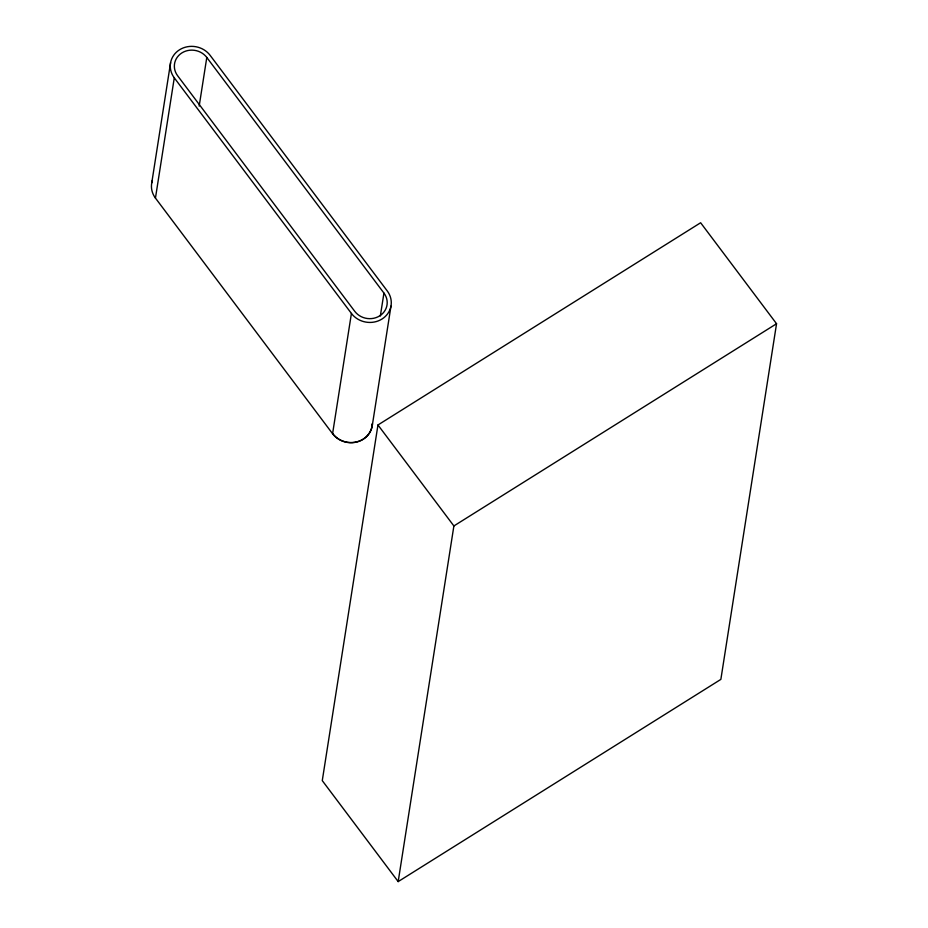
<?xml version="1.0" encoding="UTF-8"?>
<svg xmlns="http://www.w3.org/2000/svg" width="928" height="928" viewBox="0 0 928 928"><rect width="100%" height="100%" fill="white"/><g stroke="black" fill="none" stroke-linecap="round" stroke-linejoin="round"><path stroke-width="1.39" d="M151.751 182.897L170.59 62.64M372.441 423.806A21.982 20.196 8.9 0 1 356.735 442.018A21.982 20.196 8.9 0 1 332.584 433.712L155.452 198.093L174.278 77.824A21.982 20.196 8.9 0 1 179.556 49.764A21.982 20.196 8.9 0 1 210.134 55.355L387.278 290.974A21.982 20.196 8.9 0 1 382 319.035A21.982 20.196 8.9 0 1 351.422 313.444L174.278 77.824M199.172 106.128L206.793 57.455A17.887 16.426 8.9 0 0 181.911 52.896A17.887 16.426 8.9 0 0 177.619 75.736L354.763 311.344A17.887 16.426 8.9 0 0 379.645 315.903A17.887 16.426 8.9 0 0 383.937 293.074L206.793 57.455M332.584 433.712L351.422 313.444M380.341 315.972L383.937 293.074M372.14 426.428L390.966 306.17M377.963 424.978L322.271 780.622L398.182 881.6L720.859 679.389L776.55 323.733L700.628 222.755L377.963 424.978L453.885 525.956L398.182 881.6M453.885 525.956L776.55 323.733M155.452 198.093A21.982 20.196 8.9 0 1 152.424 180.345M372.29 423.794A21.831 20.056 8.9 0 1 356.688 441.89A21.831 20.056 8.9 0 1 332.711 433.631"/></g></svg>
